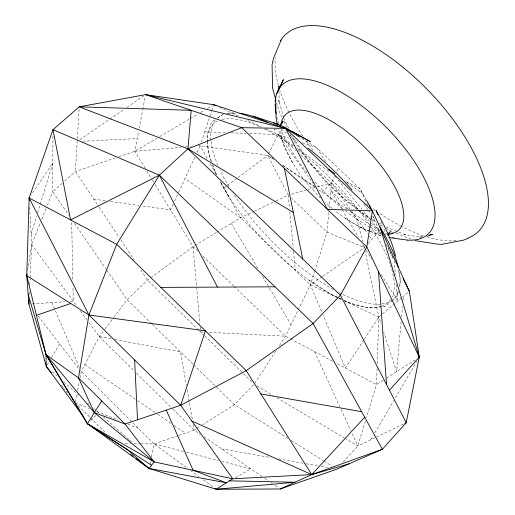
<?xml version="1.0" encoding="UTF-8"?>
<svg xmlns="http://www.w3.org/2000/svg" width="515" height="515" viewBox="0 0 515 515"><rect width="100%" height="100%" fill="white"/><g stroke="black" fill="none" stroke-linecap="round" stroke-linejoin="round"><path stroke-width="0.39" stroke-dasharray="2.58 1.93" d="M52.942 136.024L52.685 191.825L46.479 207.436M377.077 368.508L376.542 384.583L366.48 417.614M377.238 363.687L378.795 317.073L365.232 251.487M29.361 294.445L29.548 290.428M29.812 284.801L30.115 278.37M30.153 277.566L31.698 244.619L29.619 206.663M79.065 109.186L75.435 171.501L98.655 206.502M385.883 235.201L386.076 232.941L385.69 235.233M328.808 212.347L327.025 232.111L315.154 269.564M329.169 208.395L331.467 182.87L334.441 176.445M401.127 321.675L396.589 371.695L383.739 332.246M401.558 316.912L402.492 306.592M403.071 300.239L403.432 296.273M27.623 270.266L31.698 244.619L40.569 222.306M75.454 402.003L77.07 393.473M77.656 390.37L79.13 382.613M80.005 377.959L81.183 371.753L99.298 336.61L104.577 329.6M145.211 168.315L134.814 151.294L138.561 131.531M139.159 128.389L142.584 110.339M142.732 109.553L145.262 96.208M149.987 463.854L150.618 460.79M151.41 456.96L154.094 443.936L79.716 369.854M398.069 291.162L396.904 296.357L393.202 299.962M399.183 285.838L400.219 280.636L398.172 269.371M31.132 234.209L36.726 215.824M37.659 212.759L39.99 205.105M40.221 204.339L52.813 162.978L31.383 194.702M343.28 462.045L357.822 446.035L365.541 420.684M314.91 270.33L310.307 284.853L298.417 309.489M201.333 142.082L211.517 111.491M211.768 110.738L213.525 105.459M41.747 219.332L46.183 208.182M173.252 204.024L170.574 209.837L142.069 205.865M174.591 201.114L178.28 193.119M178.615 192.391L195.069 156.682M197.084 152.305L200.116 145.739L267.794 155.408L273.793 159.393M336.681 171.592L338.278 168.141M279.426 345.539L285.522 336.198L298.063 310.21M268.502 153.966L278.113 134.544L288.67 138.117M370.781 439.784L373.208 435.651M374.823 432.896L393.814 400.516M395.43 397.76L416.841 361.253M47.071 365.051L49.092 361.633M51.526 357.526L59.624 343.853M254.61 383.546L275.943 350.87M363.86 339.874L345.417 368.038L323.047 315.038M364.305 339.198L378.795 317.073L381.847 314.498M105.054 328.963L113.21 318.128M113.693 317.491L127.121 299.646L147.515 280.147L150.077 278.261M368.103 243.524L379.478 230.958L372.783 216.429M253.625 384.782L234.383 404.687L202.91 424.598M90.769 420.433L95.796 415.47M322.087 192.134L331.467 182.87L358.015 209.457M62.264 183.269L52.685 191.825L68.92 215.341M64.658 181.126L75.435 171.501L115.778 157.77M392.617 300.464L386.25 305.897L381.995 306.721M382.458 313.983L401.713 297.722M402.286 297.239L408.163 292.275M223.845 188.007L237.415 177.939M238.065 177.456L267.794 155.408L274.411 159.888M150.721 277.785L194.406 245.79M322.184 276.671L310.307 284.853L321.804 312.09M322.847 276.22L364.427 247.586L364.015 246.061M79.844 139.642L109.051 119.641M109.714 119.184L123.652 109.637M126.973 107.365L143.569 96.002M383.224 380.289L376.542 384.583L336.314 363.204M386.565 378.139L414.594 360.12M214.601 119.86L212.071 121.566L211.337 122.667L207.062 135.22L207.371 141.664M217.285 118.154L222.654 114.755M178.686 435.458L194.207 430.109L196.215 428.841M196.885 428.416L200.232 426.298M275.538 129.201L274.173 130.044L275.538 129.323M195.088 245.378L216.242 232.529M216.924 232.117L240.557 217.761L253.573 211.575M118.823 156.734L134.814 151.294L156.978 138.22M159.747 136.584L189.533 119.01M190.228 118.605L197.844 114.105M200.618 112.476L204.77 110.023M207.545 108.388L212.392 105.523M235.587 477.798L250.811 468.805L222.184 461.44M344.69 438.201L357.822 446.035L403.335 424.096M254.294 211.234L275.261 201.268M275.989 200.921L288.278 195.082L267.794 155.408M177.939 435.716L154.094 443.936L141.271 443.833M291.342 194.213L307.404 189.674M308.163 189.456L331.467 182.87L351.346 210.777M422.776 236.417L419.017 237.235L421.515 237.145L404.301 234.64L406.354 235.104L385.915 226.986M344.162 300.297L351.088 303.483L369.364 307.944L381.351 306.786M384.39 306.464L385.046 306.393M369.957 308.002L370.549 307.944M134.814 151.294L181.003 147.361M185.78 146.955L191.355 146.479M198.52 145.874L200.116 145.739L207.506 158.903M32.085 303.882L65.353 301.687M70.098 301.378L73.259 301.166L72.969 286.713M82.786 141.194L137.222 138.593M228.409 113.706L237.222 113.693M125.248 443.705L130.855 443.75M134.061 443.776L140.473 443.827M204.738 131.846L225.473 132.613M231.055 132.819L246.209 133.372M249.402 133.488L278.113 134.544L293.563 145.777M200.586 331.93L203.792 332.091M209.399 332.375L285.522 336.198L289.784 338.464M93.769 199.138L106.438 200.901M110.397 201.455L138.902 205.427M221.682 448.887L270.575 457.5M278.461 458.884L302.904 463.191M306.058 463.745L317.89 465.83M321.045 466.384L327.353 467.498M88.883 322.435L99.298 336.61L111.124 338.838M115.064 339.578L180.488 351.912L186.308 385.085M183.495 451.494L154.094 443.936L187.093 468.013M186.591 452.292L218.315 460.449M378.325 234.731L382.04 236.089M293.196 139.642L297.722 141.174M302.247 142.7L316.571 147.548L360.069 188.825L366.184 199.717M396.17 233.237L413.616 240.029M344.986 218.09L361.582 227.92L364.961 229.413M363.242 228.737L369.706 231.306M370.15 231.48L380.54 235.6M75.312 402.781L89.41 408.504M96.833 411.517L118.353 420.259M128.003 424.173L138.393 428.396M365.689 249.621L364.427 247.586L327.025 232.111L291.748 198.397M219.57 107.397L237.673 115.791M247.812 120.491L261.517 126.851M265.849 128.859L278.113 134.544L295.9 150.65M338.426 297.606L329.825 293.563L307.5 279.149M339.147 297.94L341.291 298.951M341.31 299.434L310.307 284.853L240.557 217.761L184.982 178.576M344.187 300.792L378.795 317.073L381.023 323.896M346.009 181.55L360.069 188.825L367.762 205.53M290.492 338.844L332.819 361.343M391.812 231.538L386.52 228.473M371.669 218.688L366.236 215.521L360.545 211.182M372.345 219.081L375.738 221.057M379.13 223.034L382.523 225.01M371.592 219.763L368.199 217.781L359.328 211.015M372.274 220.156L376.343 222.532M380.418 224.907L383.128 226.491M359.985 226.967L361.582 227.92M256.934 385.864L272.828 395.34M276.973 397.812L344.001 437.789M301.771 138.387L316.571 147.548L325.673 161.639M287.969 438.42L234.383 404.687L215.463 386.16M291.361 440.557L323.246 460.622M323.929 461.047L332.066 466.172M282.465 165.154L315.817 187.299M283.018 165.708L314.8 187.209M318.772 189.893L347.155 209.09M350.451 211.324L369.583 224.263M370.24 224.707L379.478 230.958L381.229 234.486M84.801 364.736L137.08 400.29M137.743 400.741L154.951 412.444M157.596 414.247L171.495 423.697M174.141 425.499L185.394 433.147M173.053 409.271L194.207 430.109L200.097 434.132M204.017 436.817L261.961 476.42M264.581 478.216L268.521 480.907M271.141 482.697L272.454 483.591M275.074 485.388L279.008 488.078M347.136 182.516L362.805 193.704M297.425 148.584L330.263 172.461M190.325 470.369L198.739 476.504M203.264 479.813L213.616 487.364M358.015 209.251L345.539 199.769L325.673 180.868L308.285 160.416L294.007 139.159L292.584 136.275M356.792 209.077C330.469 189.584 308.678 164.375 291.426 136.623L290.19 134.228M52.273 371.74L57.088 375.995M63.706 381.847L78.737 395.153M87.762 403.129L88.966 404.198M93.775 408.453L96.183 410.584M96.788 411.112L98.59 412.708M103.373 416.938L129.072 439.675M129.671 440.203L131.467 441.793M300.644 154.951L331.467 182.87M155.189 184.653L193.041 246.621L197.67 251.101M202.871 256.142L233.501 285.812M234.08 286.372L285.522 336.198M198.874 330.257L147.515 280.147L139.964 268.766M199.447 330.817L204.004 335.265M204.577 335.825L242.771 373.092M243.344 373.645L252.459 382.548M151.796 323.813L127.121 299.646L106.65 269.995M152.369 324.373L193.106 364.266M193.679 364.826L214.89 385.6M99.298 336.61L134.177 370.967M136.462 373.221L172.48 408.704M78.126 405.575L89.958 417.33M90.518 417.89L104.603 431.885M358.582 210.023L369.313 220.774M371.573 223.04L379.478 230.958L371.946 221.65M348.249 209.077L330.81 190.215L341.741 208.878M350.432 211.433L356.431 217.916L362.785 241.496M334.769 175.731L336.276 177.598M338.284 180.076L361.897 209.238M363.905 211.723L369.931 219.171M61.285 385.226L62.785 387.106M63.287 387.731L68.798 394.632M38.174 316.081L79.22 369.216M31.698 244.619L77.044 306.322M80.359 310.835L86.99 319.854M278.113 134.544L313.023 183.392M351.809 211.427L367.588 233.591M369.448 236.198L371.779 239.469M74.36 223.214L106.199 269.339M99.099 207.172L119.087 237.299M120.864 239.977L134.19 260.062M228.847 196.621L220.227 181.312M366.114 250.296L371.585 259.103M381.274 274.682L397.702 301.108L396.241 284.422M146.872 171.038L151.861 179.207M152.279 179.883L154.77 183.971M231.248 223.413L258.112 268.894M262.586 276.471L291.072 324.701M292.604 162.792L283.263 144.264L278.673 129.329M342.147 209.573L358.35 237.215M362.805 244.818L364.427 247.586M210.229 163.751L216.068 174.147M220.343 181.769L240.557 217.761M386.115 244.368L393.454 259.18M288.69 128.344L283.926 118.431M281.802 117.195L279.169 111.465L276.742 103.013M283.9 121.456L286.694 127.134M314.62 351.668L339.739 406.535M341.078 409.457L350.786 430.669M352.125 433.598L357.822 446.035M380.926 221.128L381.905 223.265M387.911 246.711L392.842 257.674M51.925 302.575L79.316 367.337M211.684 161.877L208.762 153.953L207.461 142.43M212.792 164.839L216.39 174.469M283.714 117.678L278.654 99.916L279.13 103.283L279.033 91.734M383.978 228.898L384.782 232.767M187.138 389.823L192.404 419.841M193.234 424.579L194.207 430.109M288.278 195.082L289.533 208.562M289.829 211.729L293.222 248.211M293.518 251.378L295.288 270.407M394.155 260.596L395.404 274.894M193.041 246.621L199.878 323.954M200.161 327.147L200.444 330.334M71.688 222.474L72.86 281.093M381.119 306.419A124.894 45.648 45.4 0 1 344.702 300.895M341.162 299.324A124.894 45.648 45.4 0 1 219.95 181.48M216.615 174.836A124.894 45.648 45.4 0 1 212.392 164.948M211.079 161.266A124.894 45.648 45.4 0 1 207.242 142.591M207.223 141.837A124.894 45.648 45.4 0 1 217.33 121.192M221.978 119.486A124.894 45.648 45.4 0 1 260.081 126.89M263.95 128.731A124.894 45.648 45.4 0 1 294.22 147.329M298.082 150.187A124.894 45.648 45.4 0 1 357.867 208.987M359.785 211.453A124.894 45.648 45.4 0 1 369.448 224.817M369.905 225.493A124.894 45.648 45.4 0 1 390.158 264.214M390.447 265.058A124.894 45.648 45.4 0 1 392.121 296.84M390.627 299.498A124.894 45.648 45.4 0 1 382.452 305.942M392.668 299.678A126.239 46.814 45.4 0 1 342.23 294.187M341.497 293.827A126.239 46.814 45.4 0 1 339.276 292.707M333.417 289.552A126.239 46.814 45.4 0 1 233.205 193.55M228.918 186.668A126.239 46.814 45.4 0 1 220.092 170.201M218 165.527A126.239 46.814 45.4 0 1 211.015 141.02M210.938 140.241A126.239 46.814 45.4 0 1 215.186 120.504M217.839 117.735A126.239 46.814 45.4 0 1 223.407 114.53M226.536 113.596A126.239 46.814 45.4 0 1 234.763 112.875M280.965 129.51A126.239 46.814 45.4 0 1 286.668 132.999M290.248 135.31A126.239 46.814 45.4 0 1 293.357 137.389M363.738 203.979A126.239 46.814 45.4 0 1 368.013 209.586M368.508 210.255A126.239 46.814 45.4 0 1 370.948 213.603M372.847 216.294A126.239 46.814 45.4 0 1 374.701 218.978M399.35 272.145A126.239 46.814 45.4 0 1 399.743 286.784M398.365 291.87A126.239 46.814 45.4 0 1 393.267 299.189M381.209 234.055A80.81 33.501 45.4 0 1 370.497 231.435M369.77 231.177A80.81 33.501 45.4 0 1 334.892 210.616M332.394 208.581A80.81 33.501 45.4 0 1 325.261 202.35M320.652 197.979A80.81 33.501 45.4 0 1 280.714 129.336M394.477 237.776A104.397 44.766 45.4 0 1 390.28 236.469M380.746 232.709A104.397 44.766 45.4 0 1 370.839 227.765M370.156 227.385A104.397 44.766 45.4 0 1 345.823 211.105M342.733 208.646A104.397 44.766 45.4 0 1 314.89 182.04M307.101 172.847A104.397 44.766 45.4 0 1 281.036 129.947M278.731 123.626A104.397 44.766 45.4 0 1 276.793 116.731M456.097 240.711A137.808 63.158 45.4 0 1 427.785 237.132M423.472 235.78A137.808 63.158 45.4 0 1 402.267 226.787M401.591 226.439A137.808 63.158 45.4 0 1 379.143 213.055M375.287 210.397A137.808 63.158 45.4 0 1 372.068 208.086M313.139 150.541A137.808 63.158 45.4 0 1 305.492 140.093M302.749 136.069A137.808 63.158 45.4 0 1 289.327 113.191M288.966 112.463A137.808 63.158 45.4 0 1 279.832 90.35M278.441 85.715A137.808 63.158 45.4 0 1 275.261 57.648"/><path stroke-width="0.77" d="M28.183 294.522L46.022 354.629L82.992 416.081L46.26 366.416L28.911 304.088L26.761 275.705L29.149 198.005L52.968 129.683L79.201 106.824L145.558 94.638L213.776 104.706L285.625 128.389L299.749 137.132M28.911 304.088L29.098 300.071M366.558 200.386L372.422 210.841L366.789 246.936L340.441 295.217L313.088 323.517L246.222 370.652L180.694 405.279L125.01 423.98L94.348 412.65L46.022 354.629L26.761 275.705L27.005 274.147M372.422 210.841L327.392 209.36L285.625 128.389L241.735 127.681L145.558 94.638L285.625 128.389L372.422 210.841L409.348 291.278L419.268 357.114L406.226 422.706L382.342 449.292L336.816 469.165L280.321 488.973L216.21 489.25L149.041 468.45L91.792 426.742L127.237 449.518L149.041 468.45L226.394 482.8L193.099 470.266L166.242 410.133M280.63 125.415L281.164 123.22A80.81 33.501 45.4 0 1 365.656 148.23A80.81 33.501 45.4 0 1 391.052 233.836M348.996 463.848L311.736 474.598L232.709 478.802L180.694 405.279L205.395 330.836L88.934 314.974L26.761 275.705M276.864 93.627L283.334 79.664L278.087 91.258M281.145 40.138L273.6 58.028L272.075 64.581L272.564 88.033L275.853 99.936M281.711 123.98L283.102 121.154L279.857 125.686M101.706 400.882L87.415 423.742L103.464 434.744M214.916 488.304L216.21 489.25L232.709 478.802L154.178 461.884L149.041 468.45L136.256 458.717M388.156 234.125L390.273 231.711L387.737 234.415M389.449 390.196L419.268 357.114L380.321 228.048M280.321 488.973L311.736 474.598L364.697 417.247M387.795 235.226L392.733 232.832M428.261 235.883L432.548 234.293L429.542 234.949M404.777 423.401L406.226 422.706L340.441 295.217L187.969 148.816L79.201 106.824L191.181 110.313L187.969 148.816L159.38 175.171L116.68 244.316L88.934 314.974L78.492 377.888L94.348 412.65L154.178 461.884L125.01 423.98L78.492 377.888L46.022 354.629L46.26 366.416L51.268 372.686M467.807 238.464L463.391 240.177L441.613 244.355L437.319 244.123L415.322 240.666M426.993 236.469L427.418 236.288M191.863 421.064L311.736 474.598L382.342 449.292L313.088 323.517L159.38 175.171L52.968 129.683L70.568 219.918L159.38 175.171L217.472 287.113M36.43 315.334L70.742 303.483M216.21 489.25L295.024 482.246L229.497 480.836M160.854 287.402L275.068 286.823M407.816 240.157L388.967 237.589M260.899 393.936L361.627 411.672M273.33 122.776L283.057 126.387L310.294 141.644L305.524 138.992M252.942 116.094L278.3 124.398M213.776 104.706L215.952 105.717M29.278 200.367L29.149 198.005L116.68 244.316L246.222 370.652L311.736 474.598M292.597 131.801L304.165 138.239M154.178 461.884L87.415 423.742L46.022 354.629M293.325 212.489L187.969 148.816L241.735 127.681L366.789 246.936L419.268 357.114M151.545 465.251L87.415 423.742L81.84 414.086M328.853 169.454L334.731 173.652M130.501 454.339L133.057 456.29M180.694 405.279L88.934 314.974L29.149 198.005M402.988 278.435L409.348 291.278M378.004 214.71L376.047 210.429C384.139 224.823 391.715 239.913 395.501 256.071M369.178 205.067L370.826 208.717M277.231 124.295L276.053 117.433L275.718 100.348M284.396 168.366L302.73 259.013M378.506 271.534L386.533 384.544M134.621 359.94L137.511 419.783M279.008 88.535L278.982 86.134L278.995 87.447M275.229 101.803A104.397 44.766 45.4 0 1 389.52 130.675A104.397 44.766 45.4 0 1 407.738 240.132M276.169 113.802A104.397 44.766 45.4 0 1 275.177 104.12M280.656 40.531A137.808 63.158 45.4 0 1 431.016 93.35A137.808 63.158 45.4 0 1 467.787 238.149M239.919 113.306A126.239 46.814 45.4 0 1 267.877 122.486M307.97 148.095A126.239 46.814 45.4 0 1 352.035 189.874M379.903 226.961A126.239 46.814 45.4 0 1 398.353 267.427"/></g></svg>
